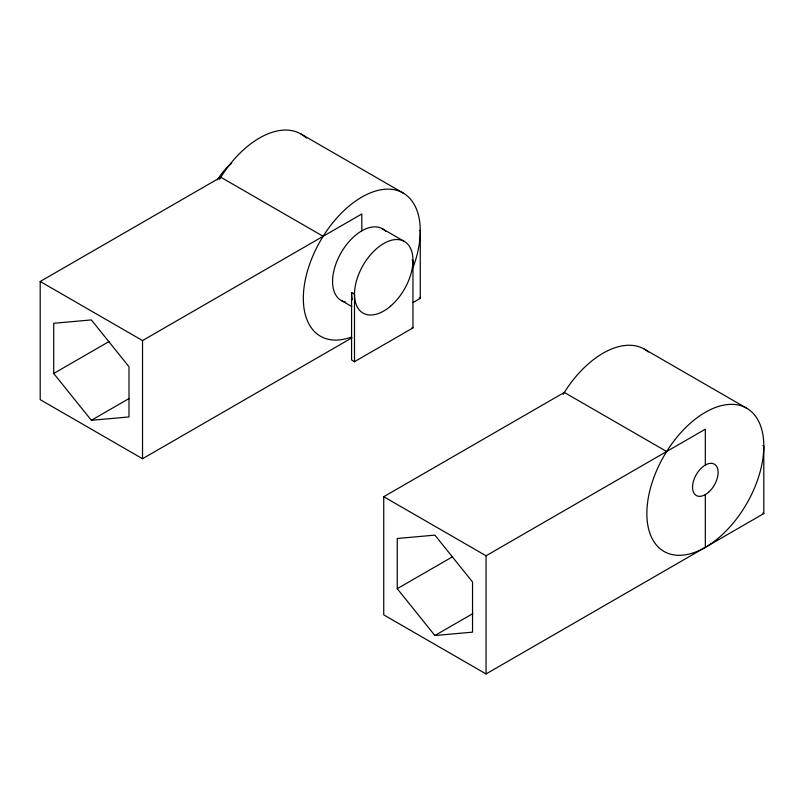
<?xml version="1.0" encoding="UTF-8"?>
<svg xmlns="http://www.w3.org/2000/svg" width="804" height="804" viewBox="0 0 804 804"><rect width="100%" height="100%" fill="white"/><g stroke="black" fill="none" stroke-linecap="round" stroke-linejoin="round"><path stroke-width="1.21" d="M352.031 337.77L142.529 458.732L40.2 399.648L40.2 281.49L220.798 177.232L323.128 236.306M53.717 373.478L53.717 323.288L91.365 319.922L129.002 366.755L129.002 416.944L91.365 420.301L53.717 373.478L109.083 341.509M40.2 281.49L142.529 340.574L361.8 213.975L361.8 230.859M91.365 420.301L129.354 398.362M412.965 302.595L420.271 298.374L420.271 230.859L419.356 230.326M354.494 361.669L354.494 294.153L351.569 292.465L351.569 359.981L354.494 361.669L412.965 327.911L412.965 260.395L412.05 259.873M762.885 445.547L763.8 446.069L763.8 513.585L486.058 673.943L383.729 614.869L383.729 496.711L564.328 392.442L666.647 451.516M397.246 588.689L397.246 538.499L434.894 535.132L472.531 581.965L472.531 632.155L434.894 635.512L397.246 588.689L452.612 556.73M383.729 496.711L486.058 555.785L705.329 429.185L705.329 465.064M434.894 635.512L472.883 613.583M341.479 300.616L351.78 306.525M300.817 133.926L403.146 193M644.346 349.137L746.675 408.211A82.691 47.748 -60 0 1 720.464 536.308A82.691 47.748 -60 0 1 648.848 494.962A82.691 47.748 -60 0 1 746.675 408.211M382.121 228.617L404.05 241.27M419.356 297.852L420.271 298.374M762.885 513.063L763.8 513.585M412.05 327.389L412.965 327.911M705.329 494.601L705.329 547.343M486.058 555.785L486.058 673.943M142.529 340.574L142.529 458.732M563.122 394.402A82.691 47.748 -60 0 1 648.396 351.981M351.157 337.147A82.691 47.748 -60 0 1 305.781 277.601A82.691 47.748 -60 0 1 384.493 189.292A82.691 47.748 -60 0 1 412.934 267.832M352.333 299.691A41.346 23.869 -60 0 1 351.569 292.465M219.592 179.191A82.691 47.748 -60 0 1 306.344 138.107M345.64 302.083A41.346 23.869 -60 0 1 340.896 253.079A41.346 23.869 -60 0 1 385.799 231.472M217.522 179.835A41.346 23.869 -60 0 1 231.743 163.142M708.636 492.189A18.09 10.442 -60 0 0 714.374 464.159A18.09 10.442 -60 0 0 692.968 483.144A18.09 10.442 -60 0 0 708.636 492.189M390.463 306.234A41.346 23.869 -60 0 0 404.995 241.833A41.346 23.869 -60 0 0 355.72 283.752A41.346 23.869 -60 0 0 390.463 306.234"/></g></svg>
